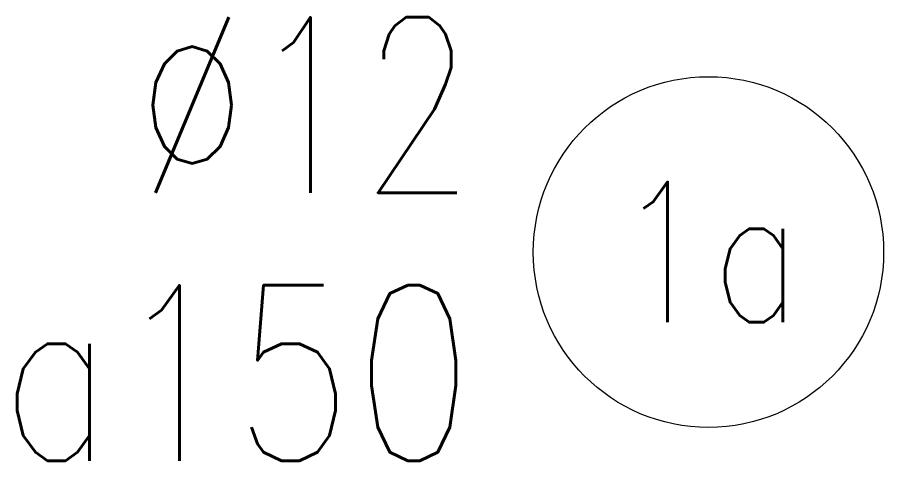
# Model space of a CAD drawing. Header units: millimetres. Extents: x -172050 to 1089997, y 452920 to 1051687.
# Drawn here: x 882623 to 882932.1, y 955434.8 to 955592.7 of the extents above; entities that cross this region are included whole.
import ezdxf
from ezdxf.enums import TextEntityAlignment as Align

# ---------------------------------------------------------------- set-up
doc = ezdxf.new("R2010")
doc.units = ezdxf.units.MM
doc.header["$MEASUREMENT"] = 0
doc.layers.add('NDC_S_THIN LINE', color=8, linetype='Continuous', lineweight=9)
doc.layers.add('NDC_S_VN TEXT', color=7, linetype='Continuous', lineweight=20)
doc.styles.add('NDC_EN TXT', font='romans.shx', dxfattribs={"width": 0.8})

# ---------------------------------------------------------------- blocks, each defined once
blk = doc.blocks.new('*U631')
blk.add_circle((2.5, 0), 2.5)
at = {"layer": 'NDC_S_VN TEXT', "color": 3, "style": 'NDC_EN TXT'}
for tag, width, p in [('DK2', 0.75, (-0.85, 0.846)), ('KC2', 0.8, (-0.85, -2.973))]:
    blk.add_attdef(tag, text='', height=2.5, dxfattribs=dict(at, width=width)).set_placement(p, align=Align.RIGHT)
at = {"layer": 'NDC_S_VN TEXT', "color": 7, "style": 'NDC_EN TXT', "width": 0.8}
blk.add_attdef('SH3', text='', height=2, dxfattribs=at).set_placement((2.5, 0), align=Align.MIDDLE)

msp = doc.modelspace()

# ---------------------------------------------------------------- block references
at = {"layer": 'NDC_S_THIN LINE', "xscale": 25, "yscale": 25, "zscale": 25}
msp.add_blockref('*U631', (882807.13, 955509.09), dxfattribs=at).add_auto_attribs({'SH3': '1a', 'DK2': '%%c12', 'KC2': 'a150'})

doc.saveas('drawing.dxf')
